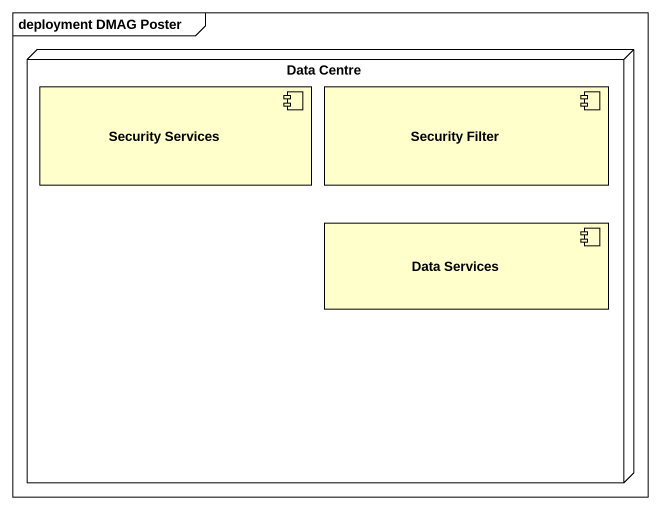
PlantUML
@startuml
mainframe deployment DMAG Poster
node "Data Centre" as Data_Centre {
  component "Security Services" as Security_Services
  component "Security Filter" as Security_Filter
  component "Data Services" as Data_Services
}
@enduml
